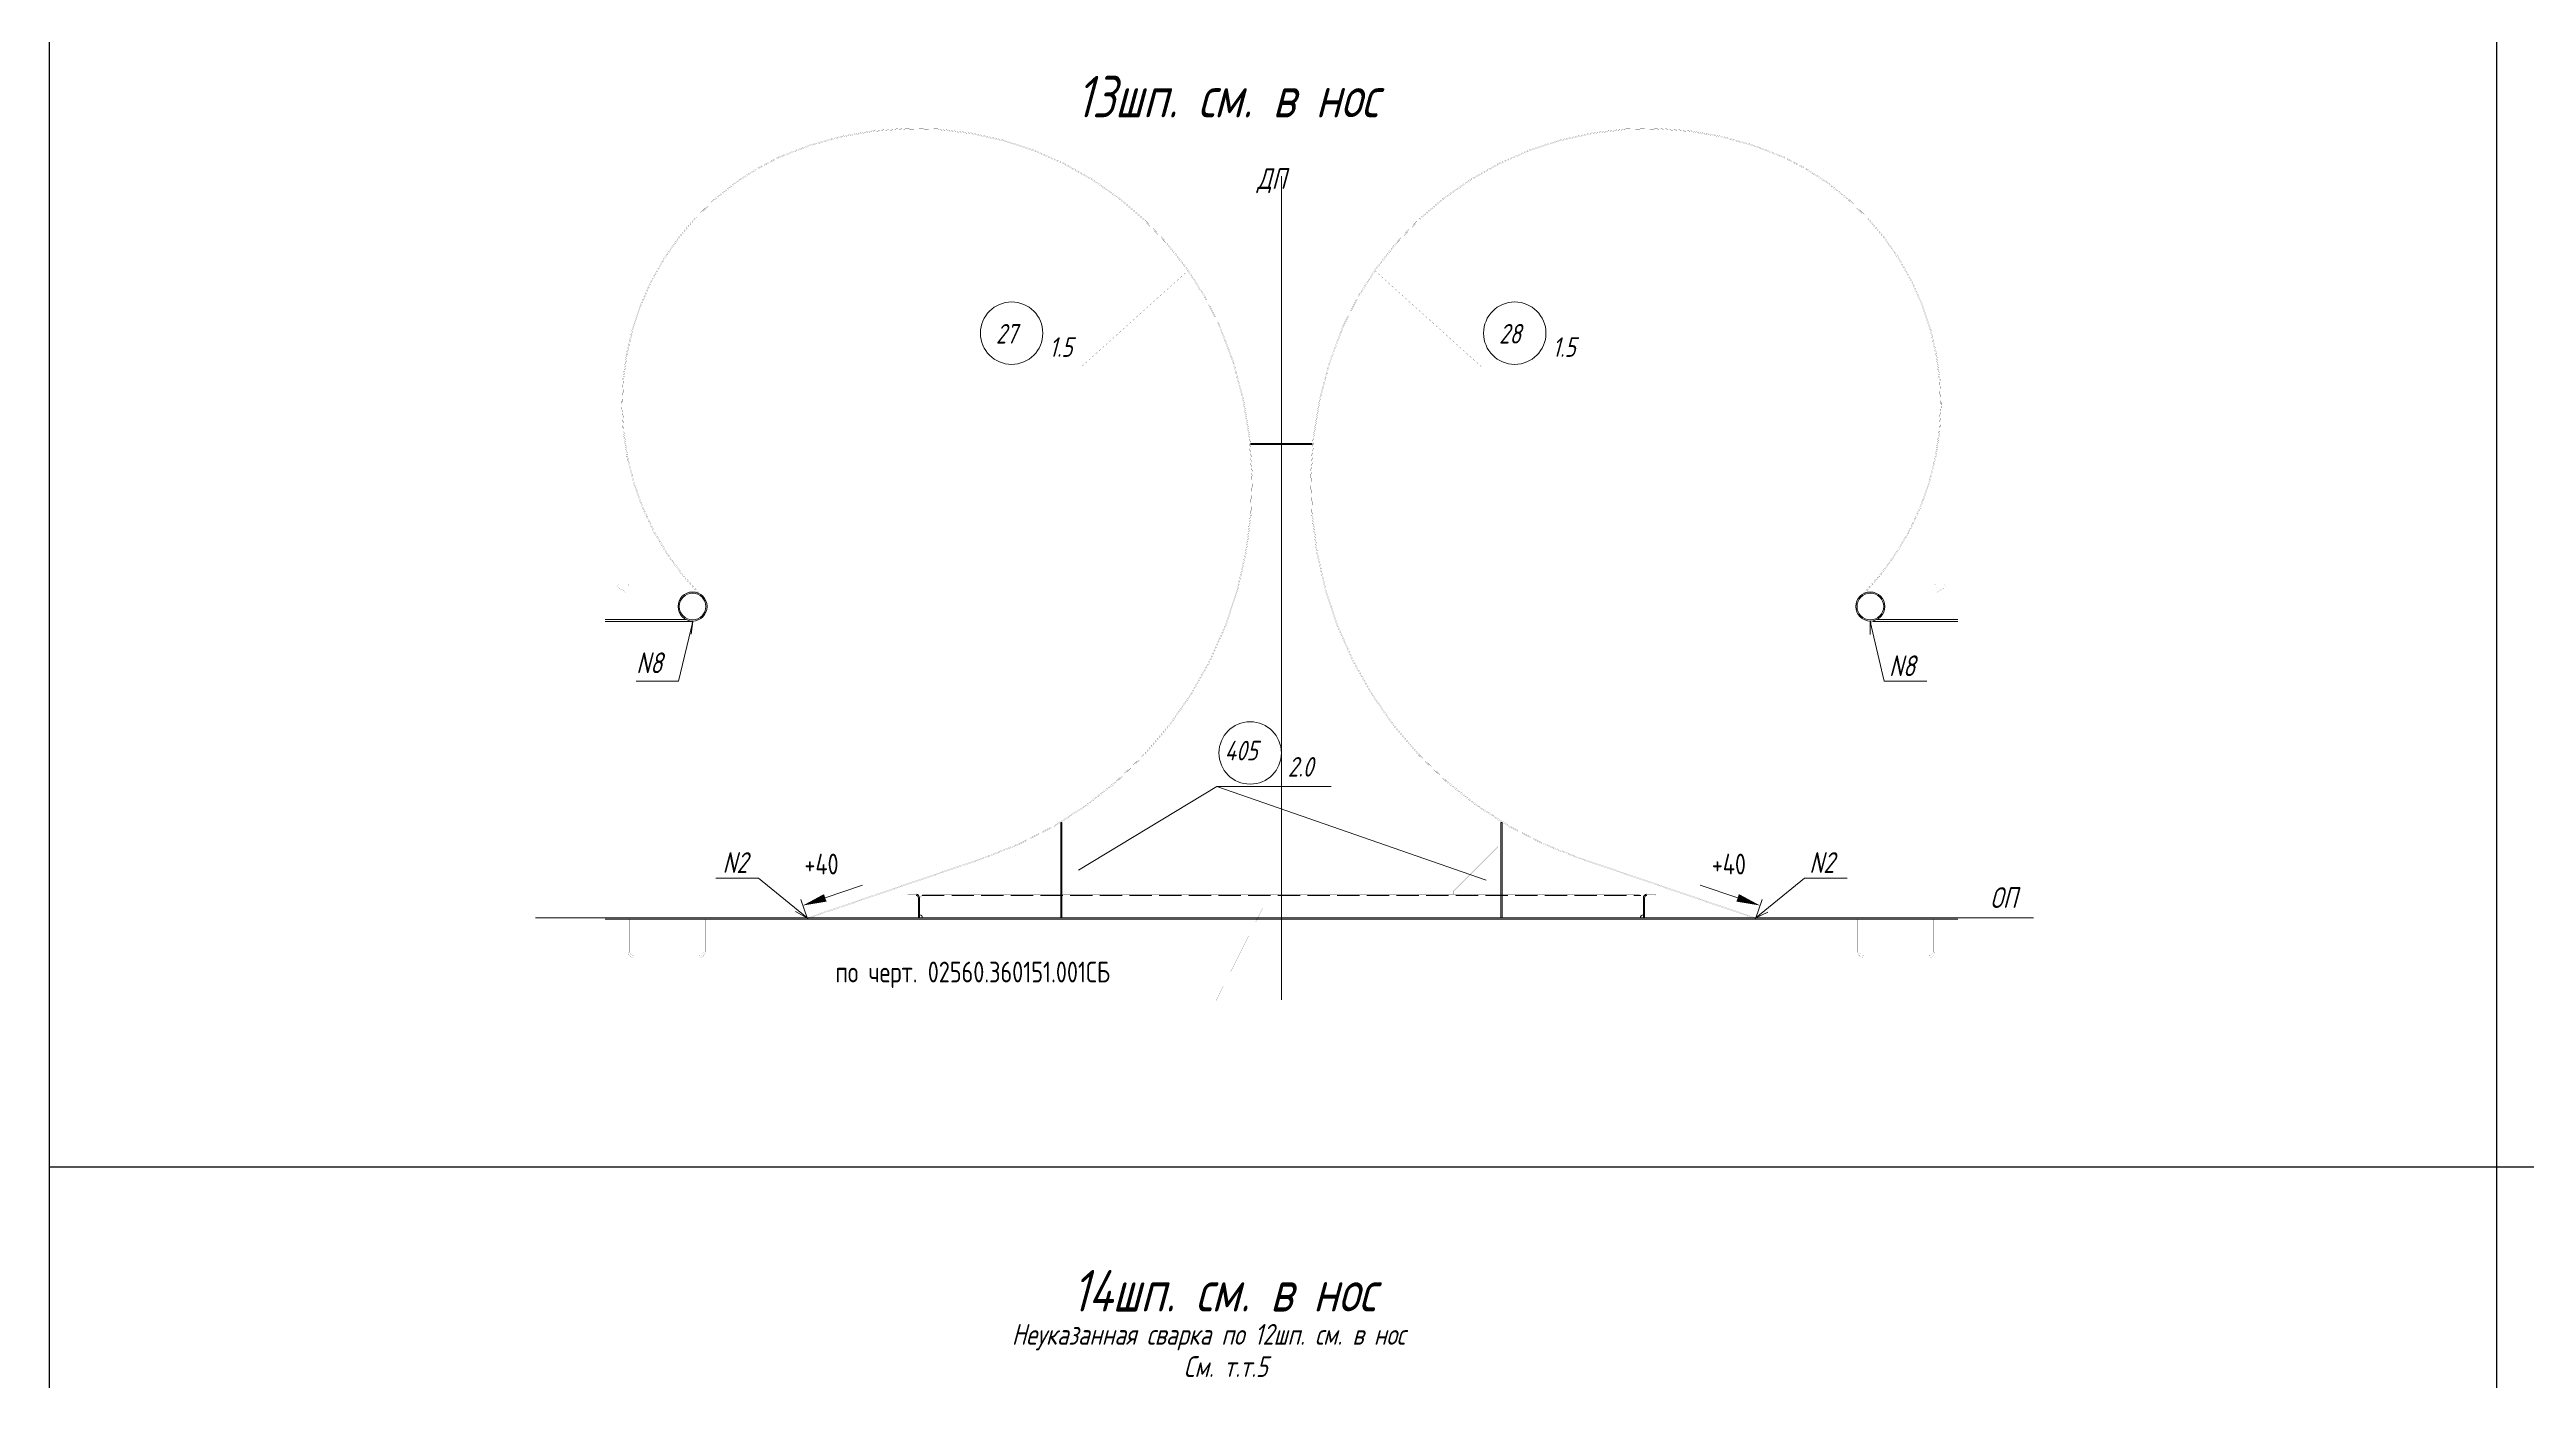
# Model space of a CAD drawing. Header units: millimetres. Extents: x 77380 to 135900, y -26587 to 17301.
# Drawn here: x 94137 to 98312, y -20584 to -18340 of the extents above; entities that cross this region are included whole.
import ezdxf

# ---------------------------------------------------------------- set-up
doc = ezdxf.new("R2010")
doc.units = ezdxf.units.MM
for name, pattern in [('K5LT32768', [0]), ('K5LT32770', [0]), ('K5LT32772', [0]), ('K5LT32777', [0]), ('K5LT32778', [50, 37.5, -12.5]), ('K5LT32779', [0]), ('K5LT32780', [0]), ('K5LT32790', [0]), ('K5LT32796', [0]), ('K5LT32831', [0]), ('K5LT32835', [0]), ('K5LT_THIN', [0])]:
    doc.linetypes.add(name, pattern=pattern)
doc.layers.add('4001', color=7, linetype='Continuous')
doc.styles.add('KTEXTSTYLE', font='GOST_AU.SHX', dxfattribs={"width": 0.96, "height": 5})

# ---------------------------------------------------------------- blocks, each defined once
blk = doc.blocks.new('U14')
at = {"layer": '4001', "color": 7, "linetype": 'K5LT_THIN', "lineweight": 18}
for start, end in [(0, 180), (180, 0)]:
    blk.add_arc((129819.6, 15579.4), 24.5, start, end, dxfattribs=at)
blk = doc.blocks.new('U15')
at = {"layer": '4001', "color": 7, "linetype": 'K5LT_THIN', "lineweight": 18}
for start, end in [(0, 180), (180, 0)]:
    blk.add_arc((127834.3, 15579.4), 24.5, start, end, dxfattribs=at)
blk = doc.blocks.new('U250')
blk.add_hatch(color=7).paths.add_polyline_path([(128055.8, 15094.6), (128060.1, 15082), (128020.1, 15075.3)])
at = {"color": 7, "linetype": 'K5LT32831', "lineweight": 9}
blk.add_line((128058, 15088.3), (128120.9, 15109.8), dxfattribs=at)
blk = doc.blocks.new('U251')
blk.add_hatch(color=7).paths.add_polyline_path([(129598.1, 15094.6), (129593.8, 15082), (129633.8, 15075.3)])
at = {"color": 7, "linetype": 'K5LT32831', "lineweight": 9}
blk.add_line((129596, 15088.3), (129533, 15109.8), dxfattribs=at)
blk = doc.blocks.new('U258')
at = {"color": 7, "linetype": 'K5LT_THIN', "lineweight": 18}
for p, q in [((127810.8, 15453.4), (127834.5, 15554.4)), ((127834.5, 15554.4), (127833.6, 15550.5))]:
    blk.add_line(p, q, dxfattribs=at)
at = {"color": 7, "linetype": 'K5LT32835', "lineweight": 18}
for p, q in [((127834.4, 15552.1), (127833.8, 15551.7)), ((127834.4, 15552), (127833.8, 15551.6)), ((127834.4, 15551.9), (127833.8, 15551.5)), ((127834, 15551.4), (127833.8, 15551.8)), ((127834.4, 15551.8), (127833.8, 15551.5)), ((127834, 15551.5), (127833.8, 15551.7)), ((127833.9, 15551.5), (127833.8, 15551.6)), ((127833.8, 15551.5), (127833.8, 15551.5)), ((127834.4, 15552.4), (127833.9, 15552.1)), ((127834.4, 15552.4), (127833.9, 15552.1)), ((127834.4, 15552.3), (127833.9, 15552)), ((127834.4, 15551.5), (127833.9, 15552.2)), ((127834.4, 15552.2), (127833.9, 15551.9)), ((127834.4, 15551.4), (127833.9, 15552.1)), ((127834.4, 15552.1), (127833.9, 15551.8)), ((127834.3, 15551.4), (127833.9, 15552)), ((127834.2, 15551.4), (127833.9, 15551.9)), ((127834.1, 15551.4), (127833.9, 15551.8)), ((127834.4, 15551.8), (127833.9, 15551.5)), ((127834.4, 15552.8), (127834, 15552.6)), ((127834.4, 15552.7), (127834, 15552.4)), ((127834.4, 15552.7), (127834, 15552.5)), ((127834.4, 15552.1), (127834, 15552.6)), ((127834.4, 15552.6), (127834, 15552.3)), ((127834.4, 15551.9), (127834, 15552.5)), ((127834.4, 15552), (127834, 15552.5)), ((127834.4, 15552.5), (127834, 15552.2)), ((127834.4, 15551.7), (127834, 15552.4)), ((127834.4, 15551.6), (127834, 15552.3)), ((127834.4, 15551.7), (127834, 15551.4)), ((127834.4, 15553.2), (127834.1, 15553)), ((127834.4, 15552.7), (127834.1, 15553.1)), ((127834.4, 15553.1), (127834.1, 15552.9)), ((127834.4, 15552.5), (127834.1, 15553)), ((127834.4, 15553), (127834.1, 15552.8)), ((127834.4, 15553), (127834.1, 15552.8)), ((127834.4, 15552.4), (127834.1, 15552.9)), ((127834.4, 15552.9), (127834.1, 15552.7)), ((127834.4, 15552.3), (127834.1, 15552.8)), ((127834.4, 15552.2), (127834.1, 15552.7)), ((127834.4, 15551.6), (127834.1, 15551.4)), ((127834.4, 15553.6), (127834.2, 15553.5)), ((127834.4, 15553.5), (127834.2, 15553.4)), ((127834.4, 15553.1), (127834.2, 15553.4)), ((127834.4, 15553.4), (127834.2, 15553.2)), ((127834.4, 15553.4), (127834.2, 15553.3)), ((127834.4, 15553), (127834.2, 15553.3)), ((127834.4, 15553.3), (127834.2, 15553.1)), ((127834.4, 15552.8), (127834.2, 15553.2)), ((127834.4, 15552.9), (127834.2, 15553.2)), ((127834.4, 15551.5), (127834.2, 15551.4)), ((127834.4, 15554), (127834.3, 15553.9)), ((127834.4, 15553.7), (127834.3, 15553.9)), ((127834.4, 15553.9), (127834.3, 15553.8)), ((127834.4, 15553.6), (127834.3, 15553.8)), ((127834.4, 15553.8), (127834.3, 15553.7)), ((127834.4, 15553.5), (127834.3, 15553.7)), ((127834.4, 15553.7), (127834.3, 15553.5)), ((127834.4, 15553.7), (127834.3, 15553.6)), ((127834.4, 15553.3), (127834.3, 15553.6)), ((127834.4, 15553.2), (127834.3, 15553.5)), ((127834.4, 15551.4), (127834.3, 15551.4)), ((127834.5, 15554.3), (127834.4, 15554.3)), ((127834.5, 15554.3), (127834.4, 15554.2)), ((127834.5, 15554.3), (127834.4, 15554.3)), ((127834.5, 15554.1), (127834.4, 15554.2)), ((127834.5, 15554.2), (127834.4, 15554.2)), ((127834.5, 15554), (127834.4, 15554.1)), ((127834.5, 15554.1), (127834.4, 15554.1)), ((127834.4, 15553.9), (127834.4, 15554)), ((127834.5, 15554), (127834.4, 15554)), ((127834.4, 15553.8), (127834.4, 15553.9)), ((127834.4, 15551.4), (127834.4, 15551.4)), ((127834.5, 15554.4), (127834.5, 15554.4))]:
    blk.add_line(p, q, dxfattribs=at)
at = {"color": 7, "linetype": 'K5LT32835', "const_width": 0.18}
blk.add_lwpolyline([(127833.8, 15551.5), (127834.5, 15554.4), (127834.4, 15551.4)], close=True, dxfattribs=at)
blk = doc.blocks.new('U259')
at = {"color": 7, "linetype": 'K5LT32835', "lineweight": 18}
for p, q in [((129819.5, 15554.4), (129819.5, 15554.4)), ((129819.5, 15554.4), (129819.5, 15554.3)), ((129819.5, 15554.3), (129819.5, 15554.3)), ((129819.5, 15554.3), (129819.5, 15554.2)), ((129819.6, 15554.2), (129819.5, 15554.2)), ((129819.6, 15554.2), (129819.5, 15554.2)), ((129819.6, 15554.1), (129819.5, 15554.1)), ((129819.6, 15554.1), (129819.5, 15554.1)), ((129819.6, 15554.1), (129819.6, 15554)), ((129819.7, 15554), (129819.6, 15554)), ((129819.7, 15554), (129819.6, 15553.9)), ((129819.8, 15553.8), (129819.6, 15553.9)), ((129819.7, 15553.9), (129819.6, 15553.9)), ((129819.7, 15553.9), (129819.6, 15553.7)), ((129819.7, 15553.9), (129819.6, 15553.8)), ((129819.8, 15553.6), (129819.6, 15553.8)), ((129819.7, 15553.8), (129819.6, 15553.6)), ((129819.9, 15553.5), (129819.6, 15553.7)), ((129819.8, 15553.7), (129819.7, 15553.5)), ((129819.8, 15553.7), (129819.7, 15553.5)), ((129819.9, 15553.4), (129819.7, 15553.6)), ((129819.8, 15553.6), (129819.7, 15553.4)), ((129820, 15553.3), (129819.7, 15553.5)), ((129819.9, 15553.5), (129819.7, 15553.3)), ((129820, 15553.2), (129819.7, 15553.4)), ((129820.1, 15553.1), (129819.7, 15553.3)), ((129820.1, 15553), (129819.7, 15553.2)), ((129819.9, 15553.4), (129819.8, 15553.1)), ((129819.9, 15553.4), (129819.8, 15553.2)), ((129820, 15553.3), (129819.8, 15553)), ((129820.1, 15552.9), (129819.8, 15553.2)), ((129820, 15553.2), (129819.8, 15552.8)), ((129820, 15553.2), (129819.8, 15552.9)), ((129820.2, 15552.8), (129819.8, 15553.1)), ((129820.2, 15552.7), (129819.8, 15553)), ((129820.3, 15552.6), (129819.8, 15552.9)), ((129820.3, 15552.5), (129819.8, 15552.8)), ((129820.1, 15553.1), (129819.9, 15552.8)), ((129820.1, 15553), (129819.9, 15552.6)), ((129820.1, 15553), (129819.9, 15552.7)), ((129820.2, 15552.9), (129819.9, 15552.5)), ((129820.2, 15552.8), (129819.9, 15552.4)), ((129820.4, 15552.4), (129819.9, 15552.7)), ((129820.4, 15552.3), (129819.9, 15552.6)), ((129820.5, 15552.1), (129819.9, 15552.5)), ((129820.5, 15552.2), (129819.9, 15552.5)), ((129820.6, 15552), (129819.9, 15552.4)), ((129820.2, 15552.8), (129820, 15552.3)), ((129820.3, 15552.7), (129820, 15552.2)), ((129820.3, 15552.6), (129820, 15552.1)), ((129820.3, 15552.5), (129820, 15552)), ((129820.3, 15552.5), (129820, 15552.1)), ((129820.6, 15551.9), (129820, 15552.3)), ((129820.7, 15551.8), (129820, 15552.2)), ((129820.7, 15551.7), (129820, 15552.1)), ((129820.7, 15551.6), (129820, 15552)), ((129820.6, 15551.6), (129820, 15551.9)), ((129820.4, 15552.4), (129820.1, 15551.9)), ((129820.4, 15552.3), (129820.1, 15551.7)), ((129820.4, 15552.3), (129820.1, 15551.8)), ((129820.5, 15552.2), (129820.1, 15551.6)), ((129820.5, 15552.1), (129820.1, 15551.5)), ((129820.4, 15551.6), (129820.1, 15551.8)), ((129820.5, 15551.6), (129820.1, 15551.8)), ((129820.3, 15551.5), (129820.1, 15551.7)), ((129820.2, 15551.5), (129820.1, 15551.6)), ((129820.5, 15552.1), (129820.2, 15551.5)), ((129820.2, 15551.5), (129820.2, 15551.5)), ((129820.6, 15552), (129820.3, 15551.5)), ((129820.6, 15551.9), (129820.4, 15551.5)), ((129820.6, 15551.9), (129820.5, 15551.6)), ((129820.7, 15551.8), (129820.5, 15551.6)), ((129820.7, 15551.7), (129820.6, 15551.6)), ((129820.7, 15551.6), (129820.7, 15551.6))]:
    blk.add_line(p, q, dxfattribs=at)
at = {"color": 7, "linetype": 'K5LT_THIN', "lineweight": 18}
for p, q in [((129819.5, 15554.4), (129820.4, 15550.5)), ((129843.1, 15453.4), (129819.5, 15554.4))]:
    blk.add_line(p, q, dxfattribs=at)
at = {"color": 7, "linetype": 'K5LT32835', "const_width": 0.18}
blk.add_lwpolyline([(129820.2, 15551.5), (129819.5, 15554.4), (129820.7, 15551.6)], close=True, dxfattribs=at)
blk = doc.blocks.new('U260')
at = {"color": 7, "linetype": 'K5LT_THIN', "lineweight": 18}
for p, q in [((127945.2, 15121.7), (128027.2, 15054.4)), ((128027.2, 15054.4), (128024.2, 15057))]:
    blk.add_line(p, q, dxfattribs=at)
at = {"color": 7, "linetype": 'K5LT32835', "lineweight": 18}
for p, q in [((128024.6, 15056), (128025.3, 15056)), ((128024.6, 15055.9), (128025.3, 15056)), ((128024.6, 15055.8), (128025.4, 15055.9)), ((128024.6, 15055.9), (128024.6, 15055.9)), ((128024.6, 15055.8), (128024.6, 15055.9)), ((128024.7, 15056), (128025.2, 15056.1)), ((128024.8, 15055.7), (128024.7, 15056.1)), ((128024.7, 15055.8), (128024.7, 15056)), ((128024.7, 15055.8), (128025.5, 15055.9)), ((128024.8, 15056.2), (128025.1, 15056.2)), ((128024.9, 15055.7), (128024.8, 15056.2)), ((128024.8, 15056.1), (128025.1, 15056.1)), ((128024.8, 15055.7), (128024.8, 15056.1)), ((128024.8, 15055.7), (128025.6, 15055.8)), ((128024.9, 15056.3), (128024.9, 15056.3)), ((128024.9, 15056.2), (128025, 15056.3)), ((128025, 15055.6), (128024.9, 15056.3)), ((128024.9, 15055.7), (128025.6, 15055.8)), ((128025, 15055.6), (128025, 15056.3)), ((128025.1, 15055.6), (128025, 15056.2)), ((128025, 15055.6), (128025.7, 15055.7)), ((128025.2, 15055.5), (128025.1, 15056.2)), ((128025.1, 15055.6), (128025.8, 15055.6)), ((128025.2, 15055.5), (128025.2, 15056.1)), ((128025.3, 15055.5), (128025.2, 15056.1)), ((128025.2, 15055.5), (128025.8, 15055.6)), ((128025.4, 15055.4), (128025.3, 15056)), ((128025.3, 15055.5), (128025.9, 15055.5)), ((128025.4, 15055.4), (128025.4, 15056)), ((128025.5, 15055.3), (128025.4, 15055.9)), ((128025.4, 15055.4), (128026, 15055.5)), ((128025.6, 15055.3), (128025.5, 15055.8)), ((128025.5, 15055.4), (128026, 15055.4)), ((128025.6, 15055.3), (128025.6, 15055.8)), ((128025.6, 15055.3), (128026.1, 15055.4)), ((128025.7, 15055.2), (128025.7, 15055.7)), ((128025.8, 15055.2), (128025.7, 15055.7)), ((128025.7, 15055.2), (128026.2, 15055.3)), ((128025.8, 15055.2), (128025.8, 15055.6)), ((128025.8, 15055.2), (128026.2, 15055.2)), ((128025.9, 15055.1), (128025.9, 15055.6)), ((128026, 15055.1), (128025.9, 15055.5)), ((128025.9, 15055.1), (128026.3, 15055.2)), ((128026, 15055.1), (128026, 15055.4)), ((128026, 15055.1), (128026.4, 15055.1)), ((128026.1, 15055), (128026.1, 15055.4)), ((128026.2, 15055), (128026.1, 15055.3)), ((128026.1, 15055), (128026.5, 15055.1)), ((128026.2, 15055), (128026.2, 15055.3)), ((128026.2, 15055), (128026.5, 15055)), ((128026.3, 15054.9), (128026.3, 15055.2)), ((128026.4, 15054.9), (128026.3, 15055.2)), ((128026.3, 15054.9), (128026.6, 15055)), ((128026.4, 15054.8), (128026.4, 15055.1)), ((128026.4, 15054.9), (128026.7, 15054.9)), ((128026.5, 15054.8), (128026.5, 15055)), ((128026.5, 15054.8), (128026.7, 15054.8)), ((128026.6, 15054.8), (128026.6, 15055)), ((128026.6, 15054.7), (128026.6, 15054.9)), ((128026.6, 15054.8), (128026.8, 15054.8)), ((128026.7, 15054.7), (128026.7, 15054.9)), ((128026.7, 15054.7), (128026.9, 15054.7)), ((128026.8, 15054.7), (128026.8, 15054.8)), ((128026.8, 15054.6), (128026.8, 15054.8)), ((128026.8, 15054.7), (128026.9, 15054.7)), ((128026.9, 15054.6), (128026.9, 15054.7)), ((128026.9, 15054.6), (128027, 15054.6)), ((128027, 15054.5), (128027.1, 15054.6)), ((128027, 15054.6), (128027, 15054.6)), ((128027, 15054.5), (128027, 15054.6)), ((128027.1, 15054.5), (128027.1, 15054.5)), ((128027.1, 15054.5), (128027.1, 15054.5)), ((128027.2, 15054.5), (128027.2, 15054.5)), ((128027.2, 15054.4), (128027.2, 15054.4))]:
    blk.add_line(p, q, dxfattribs=at)
at = {"color": 7, "linetype": 'K5LT32835', "const_width": 0.18}
blk.add_lwpolyline([(128024.9, 15056.3), (128027.2, 15054.4), (128024.5, 15055.9)], close=True, dxfattribs=at)
blk = doc.blocks.new('U261')
at = {"color": 7, "linetype": 'K5LT_THIN', "lineweight": 18}
for p, q in [((129708.7, 15121.7), (129626.7, 15054.4)), ((129626.7, 15054.4), (129629.8, 15057))]:
    blk.add_line(p, q, dxfattribs=at)
at = {"color": 7, "linetype": 'K5LT32835', "lineweight": 18}
for p, q in [((129626.7, 15054.5), (129626.7, 15054.4)), ((129626.7, 15054.5), (129626.8, 15054.5)), ((129626.8, 15054.6), (129626.9, 15054.6)), ((129626.8, 15054.5), (129626.8, 15054.5)), ((129626.8, 15054.5), (129626.8, 15054.5)), ((129626.9, 15054.7), (129626.9, 15054.6)), ((129626.9, 15054.7), (129627, 15054.7)), ((129626.9, 15054.7), (129627, 15054.6)), ((129626.9, 15054.6), (129626.9, 15054.6)), ((129627, 15054.8), (129627, 15054.7)), ((129627, 15054.8), (129627.2, 15054.8)), ((129627, 15054.8), (129627.1, 15054.8)), ((129627.1, 15055), (129627.1, 15054.8)), ((129627.1, 15054.9), (129627.1, 15054.7)), ((129627.1, 15054.9), (129627.3, 15054.9)), ((129627.1, 15054.9), (129627.2, 15054.9)), ((129627.2, 15055.1), (129627.2, 15054.8)), ((129627.2, 15055.1), (129627.4, 15055)), ((129627.2, 15055), (129627.4, 15055)), ((129627.4, 15055.3), (129627.3, 15055)), ((129627.3, 15055.2), (129627.3, 15054.9)), ((129627.3, 15055.2), (129627.6, 15055.2)), ((129627.3, 15055.1), (129627.5, 15055.1)), ((129627.4, 15055.3), (129627.4, 15055)), ((129627.4, 15055.3), (129627.7, 15055.3)), ((129627.4, 15055.2), (129627.7, 15055.2)), ((129627.6, 15055.5), (129627.5, 15055.1)), ((129627.5, 15055.4), (129627.5, 15055.1)), ((129627.5, 15055.4), (129627.9, 15055.4)), ((129627.5, 15055.4), (129627.8, 15055.3)), ((129627.7, 15055.6), (129627.6, 15055.2)), ((129627.6, 15055.5), (129628, 15055.5)), ((129627.6, 15055.5), (129627.9, 15055.4)), ((129627.7, 15055.7), (129627.7, 15055.2)), ((129627.7, 15055.7), (129628.2, 15055.7)), ((129627.7, 15055.7), (129628.1, 15055.6)), ((129627.7, 15055.6), (129628.1, 15055.6)), ((129627.9, 15055.9), (129627.8, 15055.4)), ((129627.8, 15055.8), (129627.8, 15055.3)), ((129627.8, 15055.8), (129628.3, 15055.8)), ((129627.8, 15055.8), (129628.3, 15055.7)), ((129627.9, 15056), (129627.9, 15055.4)), ((129627.9, 15055.9), (129628.5, 15055.9)), ((129627.9, 15055.9), (129628.4, 15055.8)), ((129628.1, 15056.1), (129628, 15055.5)), ((129628, 15056.1), (129628.6, 15056)), ((129628, 15056), (129628, 15055.5)), ((129628, 15056), (129628.6, 15056)), ((129628.2, 15056.2), (129628.1, 15055.6)), ((129628.1, 15056.2), (129628.8, 15056.1)), ((129628.1, 15056.1), (129628.7, 15056.1)), ((129628.3, 15056.4), (129628.2, 15055.7)), ((129628.2, 15056.3), (129628.2, 15055.6)), ((129628.2, 15056.3), (129628.9, 15056.2)), ((129628.2, 15056.2), (129628.8, 15056.2)), ((129628.4, 15056.5), (129628.3, 15055.8)), ((129628.3, 15056.4), (129629, 15056.4)), ((129628.3, 15056.4), (129629, 15056.3)), ((129628.5, 15056.7), (129628.4, 15055.9)), ((129628.5, 15056.6), (129628.4, 15055.8)), ((129628.4, 15056.5), (129628.9, 15056.5)), ((129628.4, 15056.5), (129628.9, 15056.4)), ((129628.6, 15056.8), (129628.5, 15055.9)), ((129628.5, 15056.7), (129628.7, 15056.6)), ((129628.5, 15056.6), (129628.8, 15056.6)), ((129628.6, 15056.8), (129628.6, 15056.8)), ((129628.7, 15056.7), (129628.6, 15056)), ((129628.6, 15056.7), (129628.7, 15056.7)), ((129628.7, 15056.7), (129628.7, 15056)), ((129628.8, 15056.6), (129628.7, 15056.1)), ((129628.8, 15056.5), (129628.8, 15056.1)), ((129628.9, 15056.5), (129628.9, 15056.2)), ((129628.9, 15056.4), (129628.9, 15056.3)), ((129629, 15056.3), (129629, 15056.3))]:
    blk.add_line(p, q, dxfattribs=at)
at = {"color": 7, "linetype": 'K5LT32835', "const_width": 0.18}
blk.add_lwpolyline([(129629, 15056.3), (129626.7, 15054.4), (129628.6, 15056.8)], close=True, dxfattribs=at)

msp = doc.modelspace()

# ---------------------------------------------------------------- linework, layer by layer
at = {"color": 6}
for p, q in [((98262.304, -25985.734), (98262.304, -6183.971)), ((94137.059, -20223.285), (102487.549, -20223.285))]:
    msp.add_line(p, q, dxfattribs=at)
at = {"color": 1, "linetype": 'K5LT32772', "lineweight": 18, "true_color": 0xff0000}
for p, q in [((96213.673, -19941.981), (96213.673, -18553.214)), ((96104.528, -19582.099), (95871.667, -19723.559)), ((96297.242, -19582.099), (96104.528, -19582.099)), ((94956.278, -19803.882), (97481.078, -19803.882))]:
    msp.add_line(p, q, dxfattribs=at)
at = {"color": 3, "linetype": 'K5LT32768', "lineweight": 18, "true_color": 0x00ff00}
for p, q in [((96265.673, -19003.881), (96161.672, -19003.881)), ((96265.673, -19005.881), (96161.672, -19005.881)), ((95210.259, -19300.881), (95073.673, -19300.881)), ((95221.172, -19303.881), (95073.673, -19303.881)), ((97210.673, -19300.881), (97210.99, -19300.881)), ((97210.673, -19303.881), (97353.672, -19303.881)), ((97217.087, -19300.881), (97353.672, -19300.881)), ((97353.672, -19803.881), (95073.673, -19803.881)), ((97353.672, -19805.881), (95073.673, -19805.881)), ((96823.673, -19803.881), (95603.672, -19803.881))]:
    msp.add_line(p, q, dxfattribs=at)
at = {"color": 7, "linetype": 'K5LT_THIN', "lineweight": 18}
for p, q in [((95221.172, -19303.881), (95218.355, -19325.7)), ((97206.274, -19304.313), (97206.194, -19326.313)), ((96104.528, -19582.099), (96558.753, -19740.34)), ((95841.673, -19643.237), (95843.673, -19643.237)), ((96585.673, -19643.237), (96583.672, -19643.237)), ((95413.754, -19803.776), (95394.43, -19793.26)), ((97013.393, -19803.881), (97033.257, -19794.424))]:
    msp.add_line(p, q, dxfattribs=at)
at = {"color": 7, "linetype": 'K5LT32780', "lineweight": 18}
for p, q in [((95197.495, -19404.852), (95125.813, -19404.852)), ((97229.851, -19404.852), (97301.532, -19404.852)), ((95331.934, -19736.643), (95260.253, -19736.643)), ((97095.411, -19736.643), (97167.093, -19736.643)), ((95414.458, -19805.287), (95403.456, -19773.077)), ((97012.888, -19805.287), (97023.89, -19773.077))]:
    msp.add_line(p, q, dxfattribs=at)
at = {"color": 8, "linetype": 'K5LT32779', "lineweight": 18, "true_color": 0x808080}
for p, q in [((95841.673, -19803.881), (95841.673, -19643.237)), ((95843.673, -19803.881), (95843.673, -19643.237)), ((96583.672, -19803.881), (96583.672, -19643.237)), ((96585.673, -19803.881), (96585.673, -19643.237)), ((95601.673, -19803.881), (95601.673, -19769.808)), ((95603.672, -19803.881), (95603.672, -19769.808)), ((95603.672, -19803.881), (95603.672, -19769.881)), ((96823.673, -19803.881), (96823.673, -19769.808)), ((96823.673, -19769.881), (96823.673, -19803.881)), ((96825.672, -19803.881), (96825.672, -19769.808))]:
    msp.add_line(p, q, dxfattribs=at)
at = {"color": 8, "linetype": 'K5LT32778', "lineweight": 18, "true_color": 0x808080}
msp.add_line((95607.746, -19765.808), (96819.599, -19765.808), dxfattribs=at)
at = {"color": 6}
msp.add_lwpolyline([(94137.059, -6183.971), (102487.549, -6183.971), (102487.549, -25985.734), (94137.059, -25985.734)], close=True, dxfattribs=at)
at = {"color": 3, "linetype": 'K5LT32777', "true_color": 0x00ff00, "const_width": 0.18}
for points in [[(95414.458, -19805.287), (95712.158, -19703.601, 0.4374517), (96110.046, -18805.176, 0.41271535), (95366.651, -18520.616, 0.51410298), (95229.944, -19256.055)], [(95413.973, -19803.867), (95711.673, -19702.181, 0.43744683), (96108.673, -18805.781, 0.41270187), (95367.273, -18521.981, 0.51707724), (95234.036, -19258.117)], [(97197.403, -19256.055, 0.51410307), (97060.695, -18520.616, 0.41261207), (96317.3, -18805.176, 0.43745176), (96715.188, -19703.601), (97012.888, -19805.287)], [(97193.31, -19258.117, 0.51707724), (97060.073, -18521.981, 0.41259846), (96318.673, -18805.781, 0.43744683), (96715.673, -19702.181), (97013.373, -19803.867)], [(95235.068, -19261.298, -0.59636959), (95228.008, -19300.255), (95227.951, -19300.273)], [(97199.395, -19300.273), (97199.338, -19300.255, -0.59636959), (97192.278, -19261.298)]]:
    msp.add_lwpolyline(points, format="xyb", dxfattribs=at)
at = {"color": 1, "linetype": 'K5LT32772', "true_color": 0xff0000, "const_width": 0.18}
for points in [[(95702.433, -18874.402), (95876.767, -18874.402), (96056.41, -18712.404)], [(96724.912, -18874.402), (96550.578, -18874.402), (96370.936, -18712.404)]]:
    msp.add_lwpolyline(points, dxfattribs=at)
at = {"color": 1, "linetype": 'K5LT32796', "true_color": 0xff0000, "const_width": 0.18}
for points in [[(95113.673, -19300.881), (95113.673, -19244.381, 0.41421536), (95110.172, -19240.881), (95098.173, -19240.881, 0.76735747), (95096.423, -19247.412), (95106.922, -19253.474, -0.2679376), (95108.672, -19256.506), (95108.672, -19300.881)], [(97313.673, -19300.881), (97313.673, -19244.381, -0.41421536), (97317.173, -19240.881), (97329.173, -19240.881, -0.76735747), (97330.923, -19247.412), (97320.423, -19253.474, 0.2679376), (97318.673, -19256.506), (97318.673, -19300.881)]]:
    msp.add_lwpolyline(points, format="xyb", dxfattribs=at)
at = {"color": 2, "linetype": 'K5LT32770', "true_color": 0xffff00, "const_width": 0.18}
for points in [[(95848.673, -19763.808), (95923.673, -19763.808), (95923.673, -19758.809), (95848.673, -19683.809), (95843.673, -19683.809), (95843.673, -19758.809), (95848.673, -19763.808)], [(96578.672, -19763.808), (96503.672, -19763.808), (96503.672, -19758.809), (96578.672, -19683.809), (96583.672, -19683.809), (96583.672, -19758.809), (96578.672, -19763.808)]]:
    msp.add_lwpolyline(points, dxfattribs=at)
at = {"color": 7, "linetype": 'K5LT32780', "const_width": 0.18}
msp.add_lwpolyline([(95466.129, -19943.32), (96103.494, -19943.32), (96182.003, -19787.321)], dxfattribs=at)
at = {"color": 8, "linetype": 'K5LT32779', "true_color": 0x808080, "const_width": 0.18}
for points in [[(95597.672, -19763.808), (95583.746, -19763.808), (95583.746, -19765.808), (95597.672, -19765.808)], [(95603.672, -19769.881), (95609.745, -19763.808), (96817.6, -19763.808), (96823.673, -19769.881)], [(96829.673, -19763.808), (96843.6, -19763.808), (96843.6, -19765.808), (96829.673, -19765.808)]]:
    msp.add_lwpolyline(points, dxfattribs=at)
at = {"color": 8, "linetype": 'K5LT32790', "true_color": 0x808080, "const_width": 0.18}
for points in [[(95115.173, -19805.881), (95115.173, -19860.881, 0.41421356), (95122.173, -19867.881), (95232.173, -19867.881, 0.41421356), (95239.173, -19860.881), (95239.173, -19805.881), (95242.173, -19805.881), (95242.173, -19860.881, -0.41421356), (95232.173, -19870.881), (95122.173, -19870.881, -0.41421356), (95112.173, -19860.881), (95112.173, -19805.881)], [(97312.172, -19805.881), (97312.172, -19860.881, -0.41421356), (97305.172, -19867.881), (97195.172, -19867.881, -0.41421356), (97188.172, -19860.881), (97188.172, -19805.881), (97185.172, -19805.881), (97185.172, -19860.881, 0.41421356), (97195.172, -19870.881), (97305.172, -19870.881, 0.41421356), (97315.172, -19860.881), (97315.172, -19805.881)]]:
    msp.add_lwpolyline(points, format="xyb", close=True, dxfattribs=at)
at = {"color": 1, "linetype": 'K5LT32772', "lineweight": 18, "true_color": 0xff0000}
for centre in [(95758.793, -18818.042), (96606.938, -18818.042), (96160.888, -19525.739)]:
    msp.add_circle(centre, 52.603, dxfattribs=at)
at = {"color": 7, "linetype": 'K5LT_THIN', "lineweight": 18}
for centre in [(95221.015, -19278.869), (97206.331, -19278.869)]:
    msp.add_circle(centre, 22.499, dxfattribs=at)
at = {"color": 8, "linetype": 'K5LT32779', "lineweight": 18, "true_color": 0x808080}
for centre, radius, start, end in [((95597.672, -19769.808), 6, 359.998352, 90.001648), ((95597.672, -19769.809), 4.001, 0.010257, 90.000671), ((96829.673, -19769.808), 6, 89.998352, 180.001648), ((96829.673, -19769.809), 4.001, 89.999329, 179.989746), ((95603.672, -19803.881), 5.001, 0.002472, 89.997528), ((96823.673, -19803.881), 5.001, 90.002472, 179.997528)]:
    msp.add_arc(centre, radius, start, end, dxfattribs=at)

# ---------------------------------------------------------------- block references
for name in ['U15', 'U14', 'U258', 'U259', 'U260', 'U250', 'U251', 'U261']:
    msp.add_blockref(name, (-32613.292, -34858.299))

# ---------------------------------------------------------------- texts
at = {"color": 7, "char_height": 2.5, "attachment_point": 1, "style": 'KTEXTSTYLE'}
for s, insert in [('\\H3.5;\\W0.965;\\Q15;\\Q15;\\H70.00;13шп. см. в нос', (95867.305, -18384.205)), ('\\H3.5;\\W0.965;\\Q15;\\Q15;\\H35.00;ДП', (96172.544, -18539.967)), ('\\H3.5;\\W0.965;\\Q15;\\Q15;\\H33.00;{\\c255;27}', (95732.269, -18802.542)), ('\\H3.5;\\W0.965;\\Q15;\\Q15;\\H33.00;{\\c255;1.5}', (95822.198, -18824.964)), ('\\H3.5;\\W0.965;\\Q15;\\Q15;\\H33.00;{\\c255;28}', (96580.414, -18802.542)), ('\\H3.5;\\W0.965;\\Q15;\\Q15;\\H33.00;{\\c255;1.5}', (96670.344, -18824.964)), ('\\H3.5;\\W0.965;\\Q15;\\Q15;\\H35.00;N8', (95126.023, -19356.285)), ('\\H3.5;\\W0.965;\\Q15;\\Q15;\\H35.00;N8', (97237.823, -19361.285)), ('\\H3.5;\\W0.965;\\Q15;\\Q15;\\H33.00;{\\c255;405}', (96117.772, -19505.263)), ('\\H3.5;\\W0.965;\\Q15;\\Q15;\\H33.00;{\\c255;2.0}', (96224.293, -19532.66)), ('\\H3.5;\\W0.965;\\Q15;\\Q15;\\H35.00;N2', (95271.463, -19693.075)), ('\\H3.5;\\W0.965;\\Q15;\\Q0;\\H35.00;+40', (95409.538, -19695.58)), ('\\H3.5;\\W0.965;\\Q15;\\Q0;\\H35.00;+40', (96939.094, -19695.58)), ('\\H3.5;\\W0.965;\\Q15;\\Q15;\\H35.00;N2', (97103.383, -19693.075)), ('\\H3.5;\\W0.965;\\Q15;\\Q15;\\H35.00;ОП', (97408.221, -19752.121)), ('\\H3.5;\\W0.965;\\Q15;\\Q0;\\H35.00;по черт. 02560.360151.001СБ', (95461.82, -19877.57)), ('\\H3.5;\\W0.965;\\Q15;\\Q15;\\H70.00;14шп. см. в нос', (95860.496, -20397.417)), ('\\H3.5;\\W0.965;\\Q15;\\Q15;\\H35.00;Неуказанная сварка по 12шп. см. в нос', (95759.107, -20488.451)), ('\\H3.5;\\W0.965;\\Q15;\\Q15;\\H35.00;См. т.т.5', (96048.85, -20542.735))]:
    msp.add_mtext(s, dxfattribs=dict(at, insert=insert))

doc.saveas('drawing.dxf')
